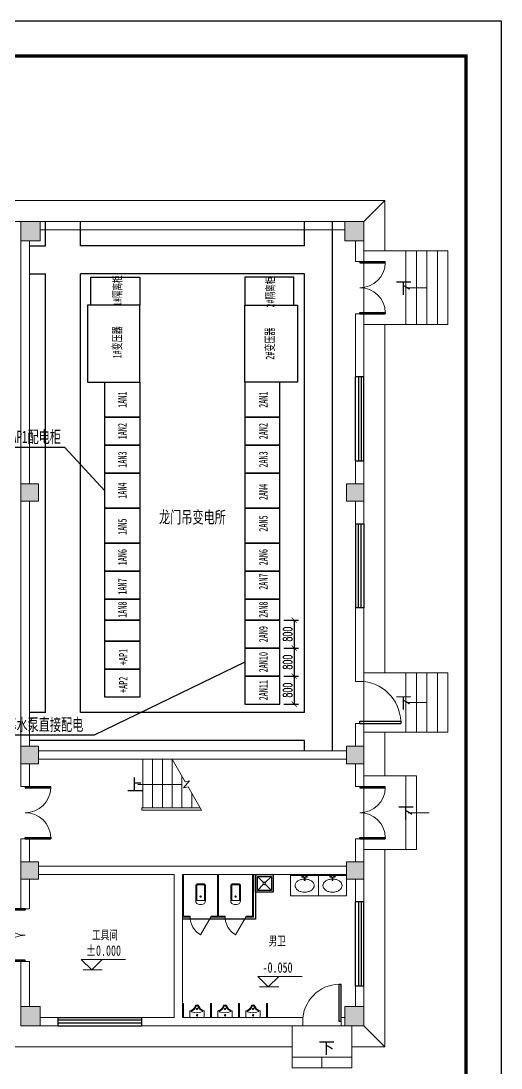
# Model space of a CAD drawing. Header units: millimetres. Extents: x 257344 to 1270023, y 272924 to 540726.
# Drawn here: x 475491 to 489209, y 296297 to 326214 of the extents above; entities that cross this region are included whole.
import ezdxf
from ezdxf.enums import TextEntityAlignment as Align

# ---------------------------------------------------------------- set-up
doc = ezdxf.new("R2010")
doc.units = ezdxf.units.MM
doc.linetypes.add('常规', pattern=[20, 10, 0, 10])
for name, color, linetype, lineweight in [('COLUMN', 9, 'Continuous', 18), ('DIM_ELEV', 3, 'Continuous', 18), ('DIM_SYMB', 3, 'Continuous', 18), ('GROUND', 8, 'Continuous', 18), ('LATRINE', 6, 'Continuous', 18), ('LVTRY', 6, 'Continuous', 18), ('PUB_HATCH', 8, 'Continuous', 18), ('PUB_TEXT', 7, 'Continuous', 18), ('STAIR', 2, 'Continuous', 18), ('SW', 8, 'Continuous', 20), ('WALL', 9, 'Continuous', 18), ('洁具', 253, 'Continuous', 18)]:
    doc.layers.add(name, color=color, linetype=linetype, lineweight=lineweight)
for name, color, linetype in [('动力平面导线层', 3, '常规'), ('图框', 7, 'Continuous'), ('照明平面导线层', 3, 'Continuous'), ('照明平面设备层', 1, 'Continuous')]:
    doc.layers.add(name, color=color, linetype=linetype)
doc.styles.add('_TCH_DIM', font='')
doc.styles.add('BcDimText', font='txt.shx', dxfattribs={"width": 0.667, "height": 250, "bigfont": 'hztxt.shx'})
doc.styles.add('标准', font='', dxfattribs={"width": 0.667})
doc.styles.get('_TCH_DIM').set_extended_font_data('宋体')
doc.styles.get('标准').set_extended_font_data('NSimSun')
doc.dimstyles.new('BC_DIMLFAC_Arch_100.0000_1.0000_1.0000_0_MM_0_1.5000', dxfattribs={"dimtxt": 250, "dimasz": 150, "dimexe": 125, "dimexo": 62.5, "dimgap": 62.5, "dimtad": 1, "dimdec": 4, "dimzin": 0, "dimdsep": 46, "dimtxsty": 'BcDimText', "dimblk": 'ARCHTICK', "dimcen": 250, "dimadec": 0, "dimazin": 0, "dimtfac": 1, "dimtdec": 4, "dimtix": 1, "dimtmove": 0, "dimatfit": 3, "dimfxl": 1, "dimtolj": 1, "dimtzin": 0, "dimarcsym": 0})

# ---------------------------------------------------------------- blocks, each defined once
blk = doc.blocks.new('拖把池')
at = {"color": 6}
for p, q in [((540450, 89624), (539950, 89624)), ((539950, 89624), (539950, 89124)), ((540400, 89574), (540000, 89574)), ((540000, 89574), (540000, 89174)), ((540000, 89574), (540179, 89395)), ((540222, 89395), (540400, 89574)), ((540400, 89174), (540400, 89574)), ((540450, 89124), (540450, 89624)), ((540000, 89174), (540179, 89352)), ((540000, 89174), (540400, 89174)), ((540222, 89352), (540400, 89174)), ((539950, 89124), (540450, 89124))]:
    blk.add_line(p, q, dxfattribs=at)
blk.add_circle((540200, 89374), 30, dxfattribs=at)
blk = doc.blocks.new('$lvtry$00000222')
at = {"color": 0}
blk.add_lwpolyline([(-205, -191), (-205, 0), (205, 0), (205, -191, 0.268068), (51, -323, -0.317765), (0, -360, -0.317765), (-51, -323, 0.268068)], format="xyb", close=True, dxfattribs=at)
for centre in [(0, -60), (0, -242)]:
    blk.add_circle(centre, 20, dxfattribs=at)
for centre, radius, start, end in [((-152, -175), 10, 114.1084, 248.1394), ((5, -526), 395, 66.6675, 114.1084), ((-243, -401), 233, 19.2639, 68.1394), ((243, -401), 233, 110.4941, 160.7361), ((158, -173), 10, 290.4941, 66.6675), ((0, -316), 24, 199.2639, 269.4998), ((0, -316), 24, 270.5002, 340.7361)]:
    blk.add_arc(centre, radius, start, end, dxfattribs=at)
for p in [(0, -60), (0, -242)]:
    blk.add_point(p, dxfattribs=at)
blk = doc.blocks.new('$lvtry$00000202')
for p, q in [((-140, -40), (-140, -480)), ((-110, -40), (-110, -470)), ((100, 0), (-100, 0)), ((100, -30), (-100, -30)), ((110, -470), (110, -40)), ((140, -480), (140, -40)), ((140, -470), (-140, -470)), ((-30, -590), (30, -590))]:
    blk.add_line(p, q)
blk.add_circle((0, -359), 20)
for centre, radius, start, end in [((-100, -40), 40, 90, 180), ((-100, -40), 10, 90, 180), ((100, -40), 40, 0, 90), ((100, -40), 10, 0, 90), ((-30, -480), 110, 180, 270), ((30, -480), 110, 270, 360)]:
    blk.add_arc(centre, radius, start, end)
blk.add_point((0, 0))
blk = doc.blocks.new('$TCHSYS$APDOOR2D')
blk.add_line((0.5, 0), (0, 0.866))
blk.add_arc((0.5, 0), 1, 120, 180)
blk = doc.blocks.new('$plan$00003718')
at = {"layer": '洁具'}
for p, q in [((399, -26), (-399, -26)), ((-76, -26), (-76, -76)), ((-76, -76), (76, -76)), ((-13, -76), (-13, -164)), ((-13, -164), (13, -164)), ((13, -164), (13, -76)), ((76, -76), (76, -26))]:
    blk.add_line(p, q, dxfattribs=at)
blk.add_lwpolyline([(399, 0), (-399, 0), (-399, -603), (399, -603)], close=True, dxfattribs=at)
for centre in [(-51, -51), (51, -51)]:
    blk.add_circle(centre, 19.1, dxfattribs=at)
for centre, radius, start, end in [((-141, -314), 131, 148.8288, 211.1712), ((-73, -355), 211, 124.4003, 148.8288), ((-28, -421), 290, 105.8345, 124.4003), ((1, -524), 398, 92.0081, 105.8345), ((1, -524), 398, 74.1655, 88.3484), ((31, -421), 290, 55.5997, 74.1655), ((76, -355), 211, 31.1712, 55.5997), ((144, -314), 131, 328.8288, 31.1712), ((-73, -272), 211, 211.1712, 235.5997), ((-28, -207), 290, 235.5997, 254.1655), ((1, -103), 398, 254.1655, 285.8345), ((31, -207), 290, 285.8345, 304.4003), ((76, -272), 211, 304.4003, 328.8288)]:
    blk.add_arc(centre, radius, start, end, dxfattribs=at)
blk = doc.blocks.new('_FZH')
at = {"layer": 'PUB_HATCH'}
blk.add_hatch(color=256, dxfattribs=at).paths.add_polyline_path([(-0.5, -0.5), (0.5, -0.5), (0.5, 0.5), (-0.5, 0.5)], flags=0)
blk.add_lwpolyline([(-0.5, -0.5), (0.5, -0.5), (0.5, 0.5), (-0.5, 0.5)], close=True)
blk = doc.blocks.new('_FZHK')
blk.add_lwpolyline([(-0.5, -0.5), (0.5, -0.5), (0.5, 0.5), (-0.5, 0.5)], close=True)
blk = doc.blocks.new('_ArchTick')
at = {"color": 0, "linetype": 'ByBlock', "const_width": 0.15}
blk.add_lwpolyline([(-0.5, -0.5), (0.5, 0.5)], dxfattribs=at)
blk = doc.blocks.new('*D112')
at = {"color": 0, "lineweight": -2}
for p, q in [((483006, 309094), (483424, 309094)), ((483299, 309094), (483299, 308294)), ((483006, 308294), (483424, 308294))]:
    blk.add_line(p, q, dxfattribs=at)
at = {"layer": 'Defpoints', "color": 0}
for p in [(482944, 309094), (482944, 308294), (483299, 308294)]:
    blk.add_point(p, dxfattribs=at)
at = {"color": 0, "lineweight": -2, "xscale": 150, "yscale": 150, "zscale": 150}
for p, rotation in [((483299, 309094), 90), ((483299, 308294), 270)]:
    blk.add_blockref('_ArchTick', p, dxfattribs=dict(at, rotation=rotation))
at = {"color": 0, "insert": (483111, 308694), "char_height": 250, "attachment_point": 5, "rotation": 90, "style": 'BcDimText'}
blk.add_mtext('\\A1;800', dxfattribs=at)
blk = doc.blocks.new('*D113')
at = {"color": 0, "lineweight": -2}
for p, q in [((483006, 308294), (483424, 308294)), ((483299, 308294), (483299, 307494)), ((483006, 307494), (483424, 307494))]:
    blk.add_line(p, q, dxfattribs=at)
at = {"layer": 'Defpoints', "color": 0}
for p in [(482944, 308294), (482944, 307494), (483299, 307494)]:
    blk.add_point(p, dxfattribs=at)
at = {"color": 0, "lineweight": -2, "xscale": 150, "yscale": 150, "zscale": 150}
for p, rotation in [((483299, 308294), 90), ((483299, 307494), 270)]:
    blk.add_blockref('_ArchTick', p, dxfattribs=dict(at, rotation=rotation))
at = {"color": 0, "insert": (483111, 307894), "char_height": 250, "attachment_point": 5, "rotation": 90, "style": 'BcDimText'}
blk.add_mtext('\\A1;800', dxfattribs=at)
blk = doc.blocks.new('*D114')
at = {"color": 0, "lineweight": -2}
for p, q in [((483006, 307494), (483424, 307494)), ((483299, 307494), (483299, 306694)), ((483006, 306694), (483424, 306694))]:
    blk.add_line(p, q, dxfattribs=at)
at = {"layer": 'Defpoints', "color": 0}
for p in [(482944, 307494), (482944, 306694), (483299, 306694)]:
    blk.add_point(p, dxfattribs=at)
at = {"color": 0, "lineweight": -2, "xscale": 150, "yscale": 150, "zscale": 150}
for p, rotation in [((483299, 307494), 90), ((483299, 306694), 270)]:
    blk.add_blockref('_ArchTick', p, dxfattribs=dict(at, rotation=rotation))
at = {"color": 0, "insert": (483111, 307094), "char_height": 250, "attachment_point": 5, "rotation": 90, "style": 'BcDimText'}
blk.add_mtext('\\A1;800', dxfattribs=at)

msp = doc.modelspace()

# ---------------------------------------------------------------- linework, layer by layer
for p, q in [((485170.85668, 319343.51863), (485902.10668, 319343.51863)), ((485170.85668, 319343.51863), (485170.85668, 319306.01863)), ((485170.85668, 319306.01863), (485902.10668, 319306.01863)), ((485902.10668, 319306.01863), (485902.10668, 319343.51863)), ((485170.85668, 317881.01863), (485902.10668, 317881.01863)), ((485170.85668, 317843.51863), (485170.85668, 317881.01863)), ((485170.85668, 317843.51863), (485902.10668, 317843.51863)), ((485902.10668, 317881.01863), (485902.10668, 317843.51863)), ((485170.85668, 306143.51863), (485170.85668, 306203.51863)), ((485170.85668, 306203.51863), (486340.85668, 306203.51863)), ((485170.85668, 306143.51863), (486340.85668, 306143.51863)), ((486340.85668, 306203.51863), (486340.85668, 306143.51863)), ((475610.85712, 304343.51861), (475610.85711, 304306.01861)), ((475610.85711, 304306.01861), (476342.10711, 304306.01848)), ((475610.85712, 304343.51861), (476342.10712, 304343.51848)), ((476342.10711, 304306.01848), (476342.10712, 304343.51848)), ((485170.85668, 304343.51863), (485902.10668, 304343.51863)), ((485170.85668, 304343.51863), (485170.85668, 304306.01863)), ((485170.85668, 304306.01863), (485902.10668, 304306.01863)), ((485902.10668, 304306.01863), (485902.10668, 304343.51863)), ((475610.85685, 302881.01861), (476342.10685, 302881.01848)), ((475610.85685, 302843.51861), (475610.85685, 302881.01861)), ((475610.85685, 302843.51861), (476342.10685, 302843.51848)), ((476342.10685, 302881.01848), (476342.10685, 302843.51848)), ((485170.85668, 302881.01863), (485902.10668, 302881.01863)), ((485170.85668, 302843.51863), (485170.85668, 302881.01863)), ((485170.85668, 302843.51863), (485902.10668, 302843.51863)), ((485902.10668, 302881.01863), (485902.10668, 302843.51863)), ((475610.85668, 300843.51863), (474879.60668, 300843.51863)), ((475610.85668, 300806.01863), (474879.60668, 300806.01863)), ((475610.85668, 300843.51863), (475610.85668, 300806.01863)), ((475610.85668, 299381.01863), (474879.60668, 299381.01863)), ((475610.85668, 299343.51863), (474879.60668, 299343.51863)), ((475610.85668, 299343.51863), (475610.85668, 299381.01863)), ((484585.85144, 297623.51724), (484585.85161, 298696.01724)), ((484585.85161, 298696.01724), (484640.85161, 298696.01723)), ((484640.85144, 297623.51723), (484640.85161, 298696.01723)), ((484640.85144, 297623.51723), (484585.85144, 297623.51724))]:
    msp.add_line(p, q)
at = {"color": 0}
for p, q in [((485290.85668, 316043.51863), (485050.85668, 316043.51863)), ((485050.85668, 313643.51863), (485050.85668, 316043.51863)), ((485130.85668, 316043.51863), (485130.85668, 313643.51863)), ((485210.85668, 316043.51863), (485210.85668, 313643.51863)), ((485290.85668, 313643.51863), (485290.85668, 316043.51863)), ((485050.85668, 313643.51863), (485290.85668, 313643.51863)), ((485050.85668, 311843.51863), (485290.85668, 311843.51863)), ((485050.85668, 311843.51863), (485050.85668, 309443.51863)), ((485130.85668, 309443.51863), (485130.85668, 311843.51863)), ((485210.85668, 309443.51863), (485210.85668, 311843.51863)), ((485290.85668, 311843.51863), (485290.85668, 309443.51863)), ((485290.85668, 309443.51863), (485050.85668, 309443.51863)), ((485290.85668, 301043.51863), (485050.85668, 301043.51863)), ((485050.85668, 298643.51863), (485050.85668, 301043.51863)), ((485130.85668, 301043.51863), (485130.85668, 298643.51863)), ((485210.85668, 301043.51863), (485210.85668, 298643.51863)), ((485290.85668, 298643.51863), (485290.85668, 301043.51863)), ((485050.85668, 298643.51863), (485290.85668, 298643.51863)), ((476540.85671, 297743.51847), (476540.85667, 297503.51847)), ((476540.85671, 297743.51847), (478940.85671, 297743.5181)), ((478940.85667, 297503.5181), (478940.85671, 297743.5181)), ((476540.85667, 297503.51847), (478940.85667, 297503.5181)), ((478940.85668, 297583.5181), (476540.85668, 297583.51847)), ((478940.8567, 297663.5181), (476540.8567, 297663.51847))]:
    msp.add_line(p, q, dxfattribs=at)
at = {"color": 3}
for p, q in [((476744.15479, 314029.63256), (470000.95753, 314029.63256)), ((477890.85864, 312793.51864), (476744.15479, 314029.63256)), ((481890.85864, 307893.51864), (477585.67792, 305805.08083)), ((477585.67792, 305805.08083), (469144.13765, 305805.08083))]:
    msp.add_line(p, q, dxfattribs=at)
at = {"ltscale": 1000}
msp.add_lwpolyline([(482195.85973, 301823.52054), (482195.85959, 300550.52054), (480110.86576, 300550.52251)], dxfattribs=at)
at = {"lineweight": 13}
for centre, radius, start, end in [((475610.85711, 304324.76861), 731.25, 269.999989648, 358.530706044), ((485170.85668, 304324.76863), 731.25, 270, 358.530716399), ((475610.85685, 302862.26861), 731.25, 1.469273192, 89.999989648), ((485170.85668, 302862.26863), 731.25, 1.469283601, 90), ((475610.85668, 300824.76863), 731.25, 181.469283601, 270), ((475610.85668, 299362.26863), 731.25, 90, 178.530716399), ((484613.35144, 297623.51723), 1072.5, 91.469274846, 179.999991195)]:
    msp.add_arc(centre, radius, start, end, dxfattribs=at)
for centre, major_axis, start_param, end_param in [((485170.85668, 319324.76863), (-517.07183, 517.07183), 2.3561944902, 3.9013469808), ((485170.85668, 317862.26863), (517.07183, 517.07183), 5.5234309799, 7.0685834706), ((485170.85668, 306173.51863), (1143.20265, 248.9733), 6.0943918031, 7.6395442938)]:
    msp.add_ellipse(centre, major_axis=major_axis, ratio=1, start_param=start_param, end_param=end_param, dxfattribs=at)
at = {"layer": 'DIM_ELEV'}
for p, q in [((477514.37694, 299100.02996), (477214.37694, 299400.02996)), ((477214.37694, 299400.02996), (478480.37694, 299400.02996)), ((477514.37694, 299100.02996), (477814.37694, 299400.02996)), ((477264.43099, 299100.02996), (477814.37694, 299100.02996)), ((482558.2679, 298616.61154), (482258.2679, 298916.61154)), ((482258.2679, 298916.61154), (483524.2679, 298916.61154)), ((482558.2679, 298616.61154), (482858.2679, 298916.61154)), ((482308.32195, 298616.61154), (482858.2679, 298616.61154))]:
    msp.add_line(p, q, dxfattribs=at)
at = {"layer": 'DIM_SYMB'}
for points in [[(486490.85668, 318593.51863), (486790.85668, 318593.51863), (487090.85668, 318593.51863)], [(486490.85668, 306743.51863), (486790.85668, 306743.51863), (487090.85668, 306743.51863)], [(478830.85668, 304396.01863), (479790.85668, 304396.01863), (480090.85668, 304396.01863)], [(486557.5021, 303593.51863), (486857.5021, 303593.51863), (487157.5021, 303593.51863)], [(484090.85142, 296603.51723), (484090.85142, 296303.51723)]]:
    msp.add_lwpolyline(points, dxfattribs=at)
at = {"layer": 'GROUND', "color": 253}
for p, q in [((485890.85668, 321083.52058), (475090.85668, 321083.52058)), ((485290.85668, 320483.52058), (485890.85668, 321083.52058)), ((485890.85668, 319643.51863), (485890.85668, 321083.52058)), ((475490.85668, 320483.52058), (475090.85668, 320483.52058)), ((484740.85278, 320483.52058), (476040.86059, 320483.52058)), ((485290.85668, 319643.51863), (485290.85668, 319933.52058)), ((485290.85668, 319643.51863), (485890.85668, 319643.51863)), ((485290.85668, 312993.51668), (485290.85668, 317543.51863)), ((485290.85668, 317543.51863), (485890.85668, 317543.51863)), ((485890.85668, 307593.51863), (485890.85668, 317543.51863)), ((485290.85668, 307593.51863), (485290.85668, 312493.51863)), ((485290.85668, 307593.51863), (485890.85668, 307593.51863)), ((485290.85668, 305493.51668), (485290.85668, 305893.51863)), ((485290.85668, 305893.51863), (485890.85668, 305893.51863)), ((485890.85668, 304643.51863), (485890.85668, 305893.51863)), ((485290.85668, 304643.51863), (485290.85668, 304993.51863)), ((485290.85668, 304643.51863), (485890.85668, 304643.51863)), ((485290.85655, 302193.51668), (485290.85668, 302543.51863)), ((485290.85668, 302543.51863), (485890.85668, 302543.5184)), ((485890.8545, 296903.51706), (485890.85668, 302543.5184)), ((485290.85494, 298053.5177), (485290.85635, 301693.51863)), ((476040.8593, 297503.5177), (483240.85142, 297503.51728)), ((483240.85142, 297503.51728), (483240.85139, 296903.51728)), ((484940.85142, 297503.51723), (484940.85132, 296903.51723)), ((485290.85473, 297503.51717), (485890.8545, 296903.51706)), ((475090.85668, 296903.51775), (483240.85139, 296903.51728)), ((484940.85132, 296903.51723), (485890.8545, 296903.51706))]:
    msp.add_line(p, q, dxfattribs=at)
for points in [[(485290.85668, 319643.51863), (486490.85668, 319643.51863), (486490.85668, 317543.51863), (485290.85668, 317543.51863)], [(486490.85668, 317543.51863), (486490.85668, 319643.51863), (486790.85668, 319643.51863), (486790.85668, 317543.51863)], [(486790.85668, 317543.51863), (486790.85668, 319643.51863), (487090.85668, 319643.51863), (487090.85668, 317543.51863)], [(487090.85668, 317543.51863), (487090.85668, 319643.51863), (487390.85668, 319643.51863), (487390.85668, 317543.51863)], [(487390.85668, 317543.51863), (487390.85668, 319643.51863), (487690.85668, 319643.51863), (487690.85668, 317543.51863)], [(485290.85668, 305893.51863), (486490.85668, 305893.51863), (486490.85668, 307593.51863), (485290.85668, 307593.51863)], [(486490.85668, 307593.51863), (486490.85668, 305893.51863), (486790.85668, 305893.51863), (486790.85668, 307593.51863)], [(486790.85668, 307593.51863), (486790.85668, 305893.51863), (487090.85668, 305893.51863), (487090.85668, 307593.51863)], [(487090.85668, 307593.51863), (487090.85668, 305893.51863), (487390.85668, 305893.51863), (487390.85668, 307593.51863)], [(487390.85668, 307593.51863), (487390.85668, 305893.51863), (487690.85668, 305893.51863), (487690.85668, 307593.51863)], [(485290.85668, 304643.51863), (486490.85668, 304643.51863), (486490.85668, 302543.51863), (485290.85668, 302543.51863)], [(486490.85668, 304643.51863), (486790.85668, 304643.51863), (486790.85668, 302543.51863), (486490.85668, 302543.51863)], [(484940.85142, 297503.51723), (484940.85142, 296603.51723), (483240.85142, 296603.51723), (483240.85142, 297503.51723)], [(484940.85142, 296603.51723), (484940.85142, 296303.51723), (483240.85142, 296303.51723), (483240.85142, 296603.51723)]]:
    msp.add_lwpolyline(points, close=True, dxfattribs=at)
at = {"layer": 'LATRINE'}
for p, q in [((480110.85747, 300610.51957), (480110.85747, 301823.51957)), ((480110.85747, 301823.51957), (480135.85747, 301823.51957)), ((480135.85747, 300635.51957), (480135.85747, 301823.51957)), ((481110.85747, 301823.51957), (481110.85747, 300635.51957)), ((481135.85747, 301823.51957), (481110.85747, 301823.51957)), ((481135.85747, 301823.51957), (481135.85747, 300635.51957)), ((482110.85747, 301823.51957), (482110.85747, 300635.51957)), ((482135.85747, 301823.51957), (482110.85747, 301823.51957)), ((482135.85747, 301823.51957), (482135.85747, 300610.51957)), ((480110.85747, 300610.51957), (480323.35747, 300610.51957)), ((480323.35747, 300635.51957), (480135.85747, 300635.51957)), ((480323.35747, 300610.51957), (480323.35747, 300635.51957)), ((481110.85747, 300635.51957), (480923.35747, 300635.51957)), ((480923.35747, 300635.51957), (480923.35747, 300610.51957)), ((480923.35747, 300610.51957), (481123.35747, 300610.51957)), ((481123.35747, 300610.51957), (481323.35747, 300610.51957)), ((481323.35747, 300635.51957), (481135.85747, 300635.51957)), ((481323.35747, 300610.51957), (481323.35747, 300635.51957)), ((482110.85747, 300635.51957), (481923.35747, 300635.51957)), ((481923.35747, 300635.51957), (481923.35747, 300610.51957)), ((481923.35747, 300610.51957), (482135.85747, 300610.51957)), ((480110.88247, 298144.01778), (480110.88247, 297743.51792)), ((480135.88247, 298144.01778), (480110.88247, 298144.01778)), ((480135.88247, 298144.01778), (480135.88247, 297743.51792)), ((480910.88247, 298144.01778), (480910.88247, 297743.5178)), ((480935.88247, 298144.01778), (480910.88247, 298144.01778)), ((480935.88247, 298144.01778), (480935.88247, 297743.5178)), ((481710.88247, 298144.01778), (481710.88247, 297743.51768)), ((481735.88247, 298144.01778), (481710.88247, 298144.01778)), ((481735.88247, 298144.01778), (481735.88247, 297743.51767)), ((482510.88247, 298144.01778), (482510.88247, 297743.51755)), ((482535.88247, 298144.01778), (482510.88247, 298144.01778)), ((482535.88247, 298144.01778), (482535.88247, 297743.51755))]:
    msp.add_line(p, q, dxfattribs=at)
at = {"layer": 'STAIR', "color": 253}
for p, q in [((478970.85668, 305123.51863), (479810.83436, 305123.51863)), ((478970.85668, 305123.51863), (478970.85668, 303728.51863)), ((479250.85668, 305123.51863), (479250.85668, 303728.51863)), ((479530.85668, 305123.51863), (479530.85668, 303728.51863)), ((480185.93795, 304473.82016), (479810.83436, 305123.51863)), ((479810.85668, 305123.51863), (479810.85668, 305123.47997)), ((479810.85668, 305123.47997), (479810.85668, 303728.51863)), ((480090.85668, 304638.50574), (480090.85668, 303728.51863)), ((480135.39727, 304300.55922), (480308.2895, 304506.60416)), ((480265.79725, 304335.49979), (480135.39727, 304300.55922)), ((480308.2895, 304506.60416), (480185.93795, 304473.82016)), ((480650.879, 303668.51863), (480265.79725, 304335.49979)), ((480370.85668, 304153.53152), (480370.85668, 303728.51863)), ((478940.85668, 303728.51863), (480616.23799, 303728.51863)), ((478940.85668, 303728.51863), (478940.85668, 303668.51863)), ((478940.85668, 303668.51863), (480650.879, 303668.51863)), ((478970.85668, 303668.51863), (480650.879, 303668.51863))]:
    msp.add_line(p, q, dxfattribs=at)
at = {"layer": 'WALL'}
for p, q in [((484740.85278, 320483.52058), (476040.86059, 320483.52058)), ((484740.85278, 320243.52058), (476040.86059, 320243.52058)), ((475490.8587, 312993.51863), (475490.86051, 319933.52058)), ((475730.8587, 312993.51863), (475730.86051, 319933.52058)), ((485050.85668, 319933.52058), (485050.85668, 319343.51863)), ((485290.85668, 319343.51863), (485290.85668, 319933.52058)), ((485050.85668, 319343.51863), (485290.85668, 319343.51863)), ((485290.85668, 317843.51863), (485050.85668, 317843.51863)), ((485050.85668, 317843.51863), (485050.85668, 316043.51863)), ((485290.85668, 316043.51863), (485290.85668, 317843.51863)), ((485050.85668, 316043.51863), (485290.85668, 316043.51863)), ((485290.85668, 313643.51863), (485050.85668, 313643.51863)), ((485050.85668, 313643.51863), (485050.85668, 312993.51668)), ((485290.85668, 312993.51668), (485290.85668, 313643.51863)), ((475490.85733, 305493.51863), (475490.85859, 312493.51863)), ((475730.85733, 305493.51863), (475730.85859, 312493.51863)), ((485050.85668, 312493.51863), (485050.85668, 311843.51863)), ((485290.85668, 311843.51863), (485290.85668, 312493.51863)), ((485050.85668, 311843.51863), (485290.85668, 311843.51863)), ((485290.85668, 309443.51863), (485050.85668, 309443.51863)), ((485050.85668, 309443.51863), (485050.85668, 307343.51863)), ((485290.85668, 307343.51863), (485290.85668, 309443.51863)), ((485050.85668, 307343.51863), (485290.85668, 307343.51863)), ((485290.85668, 306143.51863), (485050.85668, 306143.51863)), ((485050.85668, 306143.51863), (485050.85668, 305493.51668)), ((485290.85668, 305493.51668), (485290.85668, 306143.51863)), ((484790.85864, 305363.51863), (475990.85961, 305363.51863)), ((475490.85724, 304993.51863), (475490.85712, 304343.51863)), ((475730.85712, 304343.51859), (475730.85724, 304993.51863)), ((484790.85864, 305123.51863), (475990.85961, 305123.51863)), ((485050.85668, 304993.51863), (485050.85668, 304343.51863)), ((485290.85668, 304343.51863), (485290.85668, 304993.51863)), ((475490.85712, 304343.51863), (475730.85712, 304343.51859)), ((485050.85668, 304343.51863), (485290.85668, 304343.51863)), ((475490.85685, 302843.51863), (475490.85673, 302193.51863)), ((475730.85685, 302843.51859), (475490.85685, 302843.51863)), ((475730.85673, 302193.51863), (475730.85685, 302843.51859)), ((485290.85668, 302843.51863), (485050.85668, 302843.51863)), ((485050.85668, 302843.51863), (485050.85668, 302193.51668)), ((485290.85668, 302193.51668), (485290.85668, 302843.51863)), ((479990.85668, 302063.51863), (475990.85766, 302063.51863)), ((484790.85668, 302063.51863), (479990.85668, 302063.51863)), ((475490.85668, 301693.51863), (475490.85668, 300843.51863)), ((475730.85668, 300843.51863), (475730.85668, 301693.51863)), ((479870.85747, 301823.51863), (475990.85766, 301823.51863)), ((479870.88406, 297743.51796), (479870.85747, 301823.51863)), ((484790.85668, 301823.51863), (480110.85747, 301823.51863)), ((480110.88406, 297743.51792), (480110.85747, 301823.51863)), ((485050.85668, 301693.51863), (485050.85668, 301043.51863)), ((485290.85668, 301043.51863), (485290.85668, 301693.51863)), ((485050.85668, 301043.51863), (485290.85668, 301043.51863)), ((475490.85668, 300843.51863), (475730.85668, 300843.51863)), ((475730.85668, 299343.51863), (475490.85668, 299343.51863)), ((475490.85668, 299343.51863), (475490.85668, 298053.5177)), ((475730.85668, 298053.5177), (475730.85668, 299343.51863)), ((485290.85668, 298643.51863), (485050.85668, 298643.51863)), ((485050.85668, 298643.51863), (485050.85668, 298053.5177)), ((485290.85668, 298053.5177), (485290.85668, 298643.51863)), ((476540.85671, 297743.51847), (476040.8593, 297743.51855)), ((476540.85667, 297503.51847), (476540.85671, 297743.51847)), ((478940.85671, 297743.5181), (478940.85667, 297503.5181)), ((479870.88406, 297743.51796), (478940.85671, 297743.5181)), ((480110.88406, 297743.51792), (480123.38247, 297743.51792)), ((480123.38247, 297743.51792), (480923.38247, 297743.5178)), ((480923.38247, 297743.5178), (481723.38247, 297743.51768)), ((481723.38247, 297743.51768), (482523.38247, 297743.51755)), ((483540.85146, 297743.5174), (482523.38247, 297743.51755)), ((483540.85142, 297503.5174), (483540.85146, 297743.5174)), ((484640.85146, 297743.51723), (484640.85142, 297503.51723)), ((484740.85149, 297743.51721), (484640.85146, 297743.51723)), ((476040.8593, 297503.51855), (476540.85667, 297503.51847)), ((478940.85667, 297503.5181), (479990.88403, 297503.51794)), ((479990.88403, 297503.51794), (480123.38243, 297503.51792)), ((480123.38243, 297503.51792), (480923.38243, 297503.5178)), ((480923.38243, 297503.5178), (481723.38243, 297503.51768)), ((481723.38243, 297503.51768), (482523.38243, 297503.51755)), ((482523.38243, 297503.51755), (483540.85142, 297503.5174)), ((484640.85142, 297503.51723), (484740.85149, 297503.51721))]:
    msp.add_line(p, q, dxfattribs=at)
at = {"layer": '图框', "linetype": 'Continuous', "lineweight": 100, "const_width": 100}
msp.add_lwpolyline([(432308.79781, 285214.48919), (488208.79781, 285214.48919), (488208.79781, 325214.48919), (432308.79781, 325214.48919)], close=True, dxfattribs=at)
at = {"layer": '照明平面导线层', "color": 0, "lineweight": -3}
for p, q in [((476190.85961, 319793.7209), (476190.85961, 320483.52058)), ((477190.85961, 319793.7209), (477190.85961, 320483.52058)), ((483590.85864, 319793.7209), (483590.85864, 320483.52058)), ((484390.85864, 305363.51863), (484390.85864, 320483.52058)), ((475730.86047, 319793.72089), (476190.85961, 319793.7209)), ((483590.85864, 319793.7209), (477190.85961, 319793.7209)), ((475730.8587, 318993.51864), (476190.85961, 318993.51864)), ((476190.85961, 306454.05118), (476190.85961, 318993.51864)), ((477190.85961, 306453.992), (477190.85961, 318993.51864)), ((483590.85864, 318993.51864), (477190.85961, 318993.51864)), ((483590.85864, 306453.51863), (483590.85864, 318993.51864)), ((476190.85961, 306454.06597), (475730.85704, 306454.09999)), ((483590.85864, 306453.51863), (477190.85961, 306453.992)), ((483590.85864, 305653.51863), (475730.85683, 305653.51863)), ((483590.85864, 305363.51863), (483590.85864, 305653.51863))]:
    msp.add_line(p, q, dxfattribs=at)
at = {"layer": '照明平面导线层', "color": 7}
for points in [[(477490.85864, 318093.51864), (477490.85864, 318893.51864), (478890.85864, 318893.51864), (478890.85864, 318093.51864)], [(483290.85864, 318093.51864), (483290.85864, 318893.51864), (481890.85864, 318893.51864), (481890.85864, 318093.51864)], [(477390.85864, 318093.51864), (477390.85864, 315893.5186), (478890.85864, 315893.5186), (478890.85864, 318093.51864)], [(483390.85864, 318093.51864), (483390.85864, 315893.5186), (481890.85864, 315893.5186), (481890.85864, 318093.51864)], [(478890.85864, 315893.51864), (478890.85864, 314893.51864), (477890.85864, 314893.51864), (477890.85864, 315893.51864)], [(481890.85864, 315893.51864), (481890.85864, 314893.51864), (482890.85864, 314893.51864), (482890.85864, 315893.51864)], [(478890.85864, 314893.51864), (478890.85864, 314093.51864), (477890.85864, 314093.51864), (477890.85864, 314893.51864)], [(481890.85864, 314893.51864), (481890.85864, 314093.51864), (482890.85864, 314093.51864), (482890.85864, 314893.51864)], [(478890.85864, 314093.51864), (478890.85864, 313293.51864), (477890.85864, 313293.51864), (477890.85864, 314093.51864)], [(481890.85864, 314093.51864), (481890.85864, 313293.51864), (482890.85864, 313293.51864), (482890.85864, 314093.51864)], [(481890.85864, 313293.51864), (481890.85864, 312293.51864), (482890.85864, 312293.51864), (482890.85864, 313293.51864)], [(478890.85864, 312293.51864), (478890.85864, 311293.51864), (477890.85864, 311293.51864), (477890.85864, 312293.51864)], [(481890.85864, 312293.51864), (481890.85864, 311293.51864), (482890.85864, 311293.51864), (482890.85864, 312293.51864)], [(478890.85864, 311293.51864), (478890.85864, 310493.51864), (477890.85864, 310493.51864), (477890.85864, 311293.51864)], [(481890.85864, 311293.51864), (481890.85864, 310493.51864), (482890.85864, 310493.51864), (482890.85864, 311293.51864)], [(478890.85864, 310493.51864), (478890.85864, 309693.51864), (477890.85864, 309693.51864), (477890.85864, 310493.51864)], [(481890.85864, 310493.51864), (481890.85864, 309693.51864), (482890.85864, 309693.51864), (482890.85864, 310493.51864)], [(478890.85864, 309693.51864), (478890.85864, 309093.51864), (477890.85864, 309093.51864), (477890.85864, 309693.51864)], [(481890.85864, 309693.51864), (481890.85864, 309093.51864), (482890.85864, 309093.51864), (482890.85864, 309693.51864)], [(478890.85864, 308493.51864), (478890.85864, 307693.51864), (477890.85864, 307693.51864), (477890.85864, 308493.51864)], [(478890.85864, 307693.51864), (478890.85864, 306893.51864), (477890.85864, 306893.51864), (477890.85864, 307693.51864)]]:
    msp.add_lwpolyline(points, close=True, dxfattribs=at)
at = {"layer": '照明平面导线层', "color": 2}
msp.add_lwpolyline([(478890.85864, 313293.51864), (478890.85864, 312293.51864), (477890.85864, 312293.51864), (477890.85864, 313293.51864)], close=True, dxfattribs=at)
at = {"layer": '照明平面导线层', "color": 8}
msp.add_lwpolyline([(478890.85864, 309093.51864), (478890.85864, 308493.51864), (477890.85864, 308493.51864), (477890.85864, 309093.51864)], close=True, dxfattribs=at)
at = {"layer": '照明平面导线层', "color": 2, "lineweight": 30}
for points in [[(481890.85864, 309093.51864), (481890.85864, 308293.51864), (482890.85864, 308293.51864), (482890.85864, 309093.51864)], [(481890.85864, 308293.51864), (481890.85864, 307493.51864), (482890.85864, 307493.51864), (482890.85864, 308293.51864)], [(481890.85864, 307493.51864), (481890.85864, 306693.51864), (482890.85864, 306693.51864), (482890.85864, 307493.51864)]]:
    msp.add_lwpolyline(points, close=True, dxfattribs=at)
at = {"layer": '照明平面设备层', "color": 0, "lineweight": -3, "ltscale": 100}
msp.add_lwpolyline([(429808.79781, 326214.48919), (489208.79781, 326214.48919), (489208.79781, 284214.48919), (429808.79781, 284214.48919)], close=True, dxfattribs=at)

# ---------------------------------------------------------------- block references
at = {"xscale": -1, "rotation": 180.0003836111714}
msp.add_blockref('拖把池', (-57755.1645, 390943.4996), dxfattribs=at)
at = {"rotation": 359.9999994130307}
for p in [(483594.75668, 301823.51862), (484392.15668, 301823.51862)]:
    msp.add_blockref('$plan$00003718', p, dxfattribs=at)
at = {"layer": 'COLUMN', "xscale": 550.0039062509313, "yscale": 550.0000000065193, "zscale": 550.0000000066939}
for p in [(475765.85864, 320208.52058), (485015.85473, 320208.52058), (475765.85735, 297778.5177), (485015.85344, 297778.5177)]:
    msp.add_blockref('_FZH', p, dxfattribs=at)
at = {"layer": 'COLUMN'}
for name, p, xscale, yscale, zscale, rotation in [('_FZH', (475740.85961, 312743.51863), 499.9999999944121, 499.9999999944121, 499.9999999944121, 359.9999999998932), ('_FZH', (485040.85766, 312743.51765), 499.9980468926951, 499.9980468926951, 499.998046892928, 359.9999999997866), ('_FZH', (475740.85961, 305243.51863), 499.9999999944121, 499.9999999944121, 499.9999999944121, 359.9999999998932), ('_FZHK', (475740.85961, 305243.51863), 499.9999999944121, 499.9999999944121, 499.9999999944121, 359.9999999998932), ('_FZH', (475740.85961, 305243.51863), 499.9999999944121, 499.9999999944121, 499.9999999944121, 359.9999999998932), ('_FZHK', (475740.85961, 305243.51863), 499.9999999944121, 499.9999999944121, 499.9999999944121, 359.9999999998932), ('_FZH', (475740.85961, 305243.51863), 499.9999999944121, 499.9999999944121, 499.9999999944121, 359.9999999998932), ('_FZH', (485040.85766, 305243.51765), 499.9980468926951, 499.9980468926951, 499.998046892928, 359.9999999997866), ('_FZH', (485040.85766, 305243.51765), 499.9980468926951, 499.9980468926951, 499.998046892928, 359.9999999997866), ('_FZH', (475740.85766, 301943.51863), 499.9999999944121, 499.9999999944121, 499.9999999944121, 359.9999999998932), ('_FZH', (485040.85571, 301943.51765), 499.9980468926951, 499.9980468926951, 499.998046892928, 359.9999999997866)]:
    msp.add_blockref(name, p, dxfattribs=dict(at, xscale=xscale, yscale=yscale, zscale=zscale, rotation=rotation))
at = {"layer": 'LATRINE', "xscale": 600, "yscale": -600, "zscale": 25, "rotation": 359.999999999911}
for p in [(480623.35747, 300623.01957), (481623.35747, 300623.01957)]:
    msp.add_blockref('$TCHSYS$APDOOR2D', p, dxfattribs=at)
at = {"layer": 'LVTRY', "color": 252, "yscale": -1, "rotation": 180}
for p in [(480623.35747, 301557.10852), (481623.35747, 301557.10852)]:
    msp.add_blockref('$lvtry$00000202', p, dxfattribs=at)
at = {"layer": 'LVTRY', "xscale": -1, "yscale": -1}
for p in [(480523.38247, 297743.51778), (481323.38247, 297743.51778), (482123.38247, 297743.51778)]:
    msp.add_blockref('$lvtry$00000222', p, dxfattribs=at)

# ---------------------------------------------------------------- texts
at = {"layer": 'DIM_ELEV', "color": 7, "style": '_TCH_DIM', "width": 0.705882}
for s, p in [('%%P0.000', (477350.37694, 299505.02996)), ('-0.050', (482394.2679, 299021.61154))]:
    msp.add_text(s, height=297.5, dxfattribs=at).set_placement(p)
at = {"layer": 'DIM_SYMB', "color": 7, "style": '_TCH_DIM'}
for s, p in [('下', (486195.96307, 318418.51863)), ('下', (486195.96307, 306568.51863)), ('上', (478517.34604, 304221.01863)), ('下', (486262.60848, 303418.51863)), ('下', (483995.90461, 296708.51723))]:
    msp.add_text(s, height=337.58865, dxfattribs=at).set_placement(p)
at = {"layer": 'PUB_TEXT', "style": '标准', "width": 0.667}
for s, p in [('工具间', (477520.56315, 299969.38936)), ('男卫', (482564.45411, 299798.63641))]:
    msp.add_text(s, height=264.345992, dxfattribs=at).set_placement(p)
at = {"layer": 'SW', "color": 0, "linetype": 'ByBlock', "lineweight": 25, "style": '标准', "width": 0.667}
for s, height, p in [('1#隔离柜', 230, (478362.2312, 318506.1876)), ('2#隔离柜', 230, (482733.81601, 318463.54173)), ('1#变压器', 245, (478362.91798, 317030.84969)), ('2#变压器', 245, (482726.46921, 316993.51864)), ('1AN1', 245, (478510.62121, 315393.51862)), ('2AN1', 245, (482538.6009, 315393.51862)), ('1AN2', 245, (478510.62121, 314493.51864)), ('2AN2', 245, (482538.6009, 314493.51864)), ('1AN3', 245, (478510.62121, 313681.40162)), ('2AN3', 245, (482538.6009, 313686.04295)), ('1AN4', 245, (478510.62121, 312795.57453)), ('2AN4', 245, (482538.6009, 312755.26197)), ('2AN5', 245, (482538.6009, 311855.26197)), ('1AN5', 245, (478510.62121, 311764.09193)), ('1AN6', 245, (478510.62121, 310893.51864)), ('2AN6', 245, (482538.6009, 310893.51864)), ('1AN7', 245, (478510.62121, 310056.17192)), ('2AN7', 245, (482538.6009, 310193.51864)), ('1AN8', 245, (478510.62121, 309393.51864)), ('2AN8', 245, (482538.6009, 309393.51864)), ('+AP1', 245, (478533.94003, 308041.61349)), ('+AP2', 245, (478533.94003, 307246.33861))]:
    msp.add_text(s, height=height, rotation=90, dxfattribs=at).set_placement(p, align=Align.CENTER)
at = {"layer": 'SW', "color": 3, "linetype": 'Continuous', "lineweight": 25, "style": '标准', "width": 0.667}
for s, p in [('在Ⅰ段引取一路总电源至压滤机现场AP1配电柜', (473372.55616, 314158.84853)), ('在II段新增3台配电柜给压滤机厂房大功率水泵直接配电', (473372.55616, 305934.2968))]:
    msp.add_text(s, height=350, dxfattribs=at).set_placement(p, align=Align.CENTER)
at = {"layer": 'SW', "color": 2, "linetype": 'ByBlock', "lineweight": 25, "style": '标准', "width": 0.667}
for s, p in [('2AN9', (482538.6009, 308693.51864)), ('2AN10', (482538.6009, 307893.51864)), ('2AN11', (482538.6009, 307093.51864))]:
    msp.add_text(s, height=245, rotation=90, dxfattribs=at).set_placement(p, align=Align.CENTER)
at = {"layer": '动力平面导线层', "color": 6, "linetype": 'ByBlock', "style": '标准', "width": 0.667}
msp.add_text('龙门吊变电所', height=350, dxfattribs=at).set_placement((480390.85912, 311861.98703), align=Align.CENTER)

# ---------------------------------------------------------------- dimensions: what is measured, and where the dimension line sits
at = {"color": 3}
for base, p1, p2, picture, middle in [((483298.63026, 308293.51864), (482943.95243, 309093.51864), (482943.95243, 308293.51864), '*D112', (483111.13026, 308693.51864)), ((483298.63026, 307493.51864), (482943.95243, 308293.51864), (482943.95243, 307493.51864), '*D113', (483111.13026, 307893.51864)), ((483298.63026, 306693.51864), (482943.95243, 307493.51864), (482943.95243, 306693.51864), '*D114', (483111.13026, 307093.51864))]:
    dim = msp.add_linear_dim(base=base, p1=p1, p2=p2, angle=90, dimstyle='BC_DIMLFAC_Arch_100.0000_1.0000_1.0000_0_MM_0_1.5000', dxfattribs=at)
    dim.commit()
    dim.dimension.update_dxf_attribs({"geometry": picture, "text_midpoint": middle})

doc.saveas('drawing.dxf')
